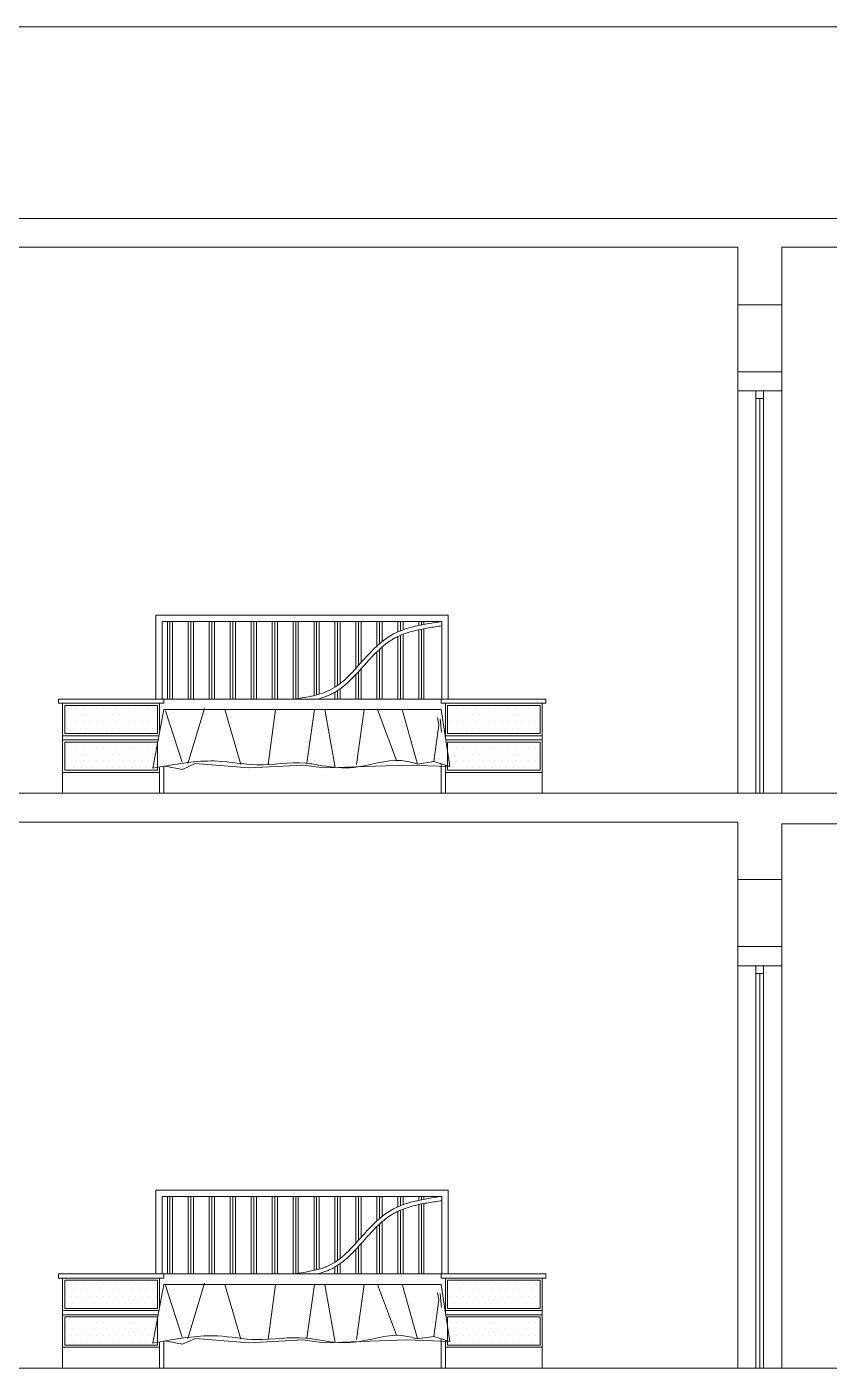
# Model space of a CAD drawing. Header units: inches. Extents: x 1090 to 1325, y 2 to 154.
# Drawn here: x 1121.83 to 1126.01, y 140.43 to 147.43 of the extents above; entities that cross this region are included whole.
import ezdxf

# ---------------------------------------------------------------- set-up
doc = ezdxf.new("R2010")
doc.units = ezdxf.units.IN
doc.header["$MEASUREMENT"] = 0
for name, color, linetype, lineweight in [('elev 1', 252, 'Continuous', 9), ('FUR', 250, 'Continuous', 9), ('walls', 250, 'Continuous', 18)]:
    doc.layers.add(name, color=color, linetype=linetype, lineweight=lineweight)

msp = doc.modelspace()

# ---------------------------------------------------------------- linework, layer by layer
at = {"layer": 'elev 1'}
msp.add_line((1115.0282, 147.4262), (1126.9672, 147.4262), dxfattribs=at)
at = {"layer": 'FUR'}
for p, q in [((1125.6304, 145.5262), (1125.6304, 143.4262)), ((1125.6704, 145.5262), (1125.6304, 145.5262)), ((1125.6304, 145.5262), (1125.6304, 145.4862)), ((1125.6304, 145.4862), (1125.6704, 145.4862)), ((1125.6504, 145.4862), (1125.6504, 143.4262)), ((1125.6704, 145.5262), (1125.6704, 143.4262)), ((1125.6704, 145.4862), (1125.6704, 145.5262)), ((1124.0252, 144.3551), (1122.4997, 144.3551)), ((1122.4997, 143.918), (1122.4997, 144.3551)), ((1124.0252, 143.918), (1124.0252, 144.3551)), ((1123.9924, 144.3223), (1122.5325, 144.3223)), ((1122.5325, 143.918), (1122.5325, 144.3223)), ((1122.5601, 143.918), (1122.5601, 144.3223)), ((1122.5737, 143.918), (1122.5737, 144.3223)), ((1122.5874, 143.918), (1122.5874, 144.3223)), ((1122.6693, 143.918), (1122.6693, 144.3223)), ((1122.683, 143.918), (1122.683, 144.3223)), ((1122.6967, 143.918), (1122.6967, 144.3223)), ((1122.7786, 143.918), (1122.7786, 144.3223)), ((1122.7923, 143.918), (1122.7923, 144.3223)), ((1122.8059, 143.918), (1122.8059, 144.3223)), ((1122.8879, 143.918), (1122.8879, 144.3223)), ((1122.9015, 143.918), (1122.9015, 144.3223)), ((1122.9152, 143.918), (1122.9152, 144.3223)), ((1122.9972, 143.918), (1122.9972, 144.3223)), ((1123.0108, 143.918), (1123.0108, 144.3223)), ((1123.0245, 143.918), (1123.0245, 144.3223)), ((1123.1064, 143.918), (1123.1064, 144.3223)), ((1123.1201, 143.918), (1123.1201, 144.3223)), ((1123.1338, 143.918), (1123.1338, 144.3223)), ((1123.2157, 143.918), (1123.2157, 144.3223)), ((1123.2294, 143.918), (1123.2294, 144.3223)), ((1123.243, 143.918), (1123.243, 144.3223)), ((1123.325, 143.936), (1123.325, 144.3223)), ((1123.3387, 143.9394), (1123.3387, 144.3223)), ((1123.3523, 143.9432), (1123.3523, 144.3223)), ((1123.4343, 143.9796), (1123.4343, 144.3223)), ((1123.4479, 143.9889), (1123.4479, 144.3223)), ((1123.4616, 143.9991), (1123.4616, 144.3223)), ((1123.5435, 144.0785), (1123.5435, 144.3223)), ((1123.5572, 144.0937), (1123.5572, 144.3223)), ((1123.5709, 144.109), (1123.5709, 144.3223)), ((1123.6528, 144.1946), (1123.6528, 144.3223)), ((1123.6665, 144.2068), (1123.6665, 144.3223)), ((1123.6801, 144.2181), (1123.6801, 144.3223)), ((1123.7621, 144.2684), (1123.7621, 144.3223)), ((1123.7758, 144.2742), (1123.7758, 144.3223)), ((1123.7894, 144.2794), (1123.7894, 144.3223)), ((1123.8714, 144.3023), (1123.8714, 144.3223)), ((1123.8714, 143.918), (1123.8714, 144.2799)), ((1123.885, 144.3051), (1123.885, 144.3223)), ((1123.885, 143.918), (1123.885, 144.2828)), ((1123.8987, 144.3077), (1123.8987, 144.3223)), ((1123.8987, 143.918), (1123.8987, 144.2854)), ((1123.9924, 143.918), (1123.9924, 144.3223)), ((1123.7621, 143.918), (1123.7621, 144.2444)), ((1123.7758, 143.918), (1123.7758, 144.2506)), ((1123.7894, 143.918), (1123.7894, 144.2561)), ((1123.6528, 143.918), (1123.6528, 144.1645)), ((1123.6665, 143.918), (1123.6665, 144.1775)), ((1123.6801, 143.918), (1123.6801, 144.1897)), ((1123.5572, 143.918), (1123.5572, 144.061)), ((1123.5709, 143.918), (1123.5709, 144.0762)), ((1123.5435, 143.918), (1123.5435, 144.0462)), ((1123.3523, 143.918), (1123.3523, 143.9204)), ((1123.4343, 143.918), (1123.4343, 143.954)), ((1123.4479, 143.918), (1123.4479, 143.9624)), ((1123.4616, 143.918), (1123.4616, 143.9718)), ((1122.5408, 143.918), (1121.9917, 143.918)), ((1121.9917, 143.918), (1122.5408, 143.918)), ((1121.9917, 143.918), (1121.9917, 143.8961)), ((1122.5408, 143.8961), (1121.9917, 143.8961)), ((1122.0135, 143.8961), (1122.0135, 143.4262)), ((1122.0244, 143.7376), (1122.0244, 143.8852)), ((1122.0244, 143.8852), (1122.508, 143.8852)), ((1122.1982, 143.918), (1122.4023, 143.918)), ((1122.5408, 143.8633), (1122.4846, 143.5567)), ((1122.508, 143.8852), (1122.508, 143.7376)), ((1122.5189, 143.8961), (1122.5189, 143.7437)), ((1123.9888, 143.918), (1122.5325, 143.918)), ((1122.5408, 143.918), (1122.5408, 143.8961)), ((1123.9888, 143.8633), (1122.5408, 143.8633)), ((1122.6376, 143.5883), (1122.551, 143.8574)), ((1122.7535, 143.8693), (1122.6669, 143.5813)), ((1122.9437, 143.5771), (1122.8591, 143.8633)), ((1123.124, 143.8633), (1123.0853, 143.5766)), ((1123.3279, 143.8633), (1123.287, 143.5829)), ((1123.436, 143.5606), (1123.381, 143.8633)), ((1123.5468, 143.5763), (1123.5875, 143.8633)), ((1123.6571, 143.8633), (1123.7554, 143.5977)), ((1123.8654, 143.579), (1123.7846, 143.8638)), ((1123.9888, 143.918), (1124.5351, 143.918)), ((1124.5351, 143.918), (1123.9888, 143.918)), ((1123.9888, 143.918), (1123.9888, 143.8961)), ((1124.5351, 143.8961), (1123.9888, 143.8961)), ((1123.9888, 143.8633), (1124.0334, 143.5657)), ((1124.0106, 143.8961), (1124.0106, 143.7176)), ((1124.0215, 143.7376), (1124.0215, 143.8852)), ((1124.0215, 143.8852), (1124.5051, 143.8852)), ((1124.1599, 143.918), (1124.364, 143.918)), ((1124.5051, 143.8852), (1124.5051, 143.7376)), ((1124.516, 143.8961), (1124.516, 143.4262)), ((1124.5351, 143.918), (1124.5351, 143.8961)), ((1123.9763, 143.783), (1123.9494, 143.5922)), ((1123.9694, 143.8199), (1123.9763, 143.783)), ((1123.9902, 143.7437), (1123.9833, 143.8153)), ((1122.5158, 143.7267), (1122.0135, 143.7267)), ((1122.508, 143.7376), (1122.0244, 143.7376)), ((1124.516, 143.7267), (1124.0106, 143.7267)), ((1124.5051, 143.7376), (1124.0215, 143.7376)), ((1122.5118, 143.7049), (1122.0135, 143.7049)), ((1122.0244, 143.5464), (1122.0244, 143.6939)), ((1122.0244, 143.6939), (1122.508, 143.6939)), ((1122.508, 143.6939), (1122.508, 143.5464)), ((1124.516, 143.7049), (1124.0106, 143.7049)), ((1124.0215, 143.5464), (1124.0215, 143.6939)), ((1124.0215, 143.6939), (1124.5051, 143.6939)), ((1124.5051, 143.6939), (1124.5051, 143.5464)), ((1122.7042, 143.581), (1122.6396, 143.5512)), ((1122.9848, 143.5586), (1122.7042, 143.581)), ((1123.2679, 143.5735), (1122.9848, 143.5586)), ((1123.3772, 143.5586), (1123.2679, 143.5735)), ((1123.8068, 143.5735), (1123.3772, 143.5586)), ((1124.0334, 143.5657), (1123.8068, 143.5735)), ((1123.9494, 143.5922), (1123.8654, 143.579)), ((1124.0334, 143.5657), (1123.9494, 143.5922)), ((1123.9888, 143.5798), (1123.9888, 143.4262)), ((1123.9888, 143.5798), (1123.9888, 143.4262)), ((1123.9888, 143.5798), (1123.9888, 143.4262)), ((1124.0106, 143.5729), (1124.0106, 143.4262)), ((1122.5189, 143.5355), (1122.0135, 143.5355)), ((1122.508, 143.5464), (1122.0244, 143.5464)), ((1122.4846, 143.5567), (1122.5408, 143.5674)), ((1122.5189, 143.5632), (1122.5189, 143.4262)), ((1122.5408, 143.5674), (1122.5408, 143.4262)), ((1122.5408, 143.5674), (1122.5408, 143.4262)), ((1122.5408, 143.5674), (1122.5408, 143.4262)), ((1122.6396, 143.5512), (1122.5462, 143.5683)), ((1124.516, 143.5355), (1124.0106, 143.5355)), ((1124.5051, 143.5464), (1124.0215, 143.5464)), ((1125.6304, 142.5262), (1125.6304, 140.4262)), ((1125.6704, 142.5262), (1125.6304, 142.5262)), ((1125.6304, 142.5262), (1125.6304, 142.4862)), ((1125.6704, 142.5262), (1125.6704, 140.4262)), ((1125.6704, 142.4862), (1125.6704, 142.5262)), ((1125.6304, 142.4862), (1125.6704, 142.4862)), ((1125.6504, 142.4862), (1125.6504, 140.4262)), ((1124.0252, 141.3551), (1122.4997, 141.3551)), ((1122.4997, 140.918), (1122.4997, 141.3551)), ((1124.0252, 140.918), (1124.0252, 141.3551)), ((1123.9924, 141.3223), (1122.5325, 141.3223)), ((1122.5325, 140.918), (1122.5325, 141.3223)), ((1122.5601, 140.918), (1122.5601, 141.3223)), ((1122.5737, 140.918), (1122.5737, 141.3223)), ((1122.5874, 140.918), (1122.5874, 141.3223)), ((1122.6693, 140.918), (1122.6693, 141.3223)), ((1122.683, 140.918), (1122.683, 141.3223)), ((1122.6967, 140.918), (1122.6967, 141.3223)), ((1122.7786, 140.918), (1122.7786, 141.3223)), ((1122.7923, 140.918), (1122.7923, 141.3223)), ((1122.8059, 140.918), (1122.8059, 141.3223)), ((1122.8879, 140.918), (1122.8879, 141.3223)), ((1122.9015, 140.918), (1122.9015, 141.3223)), ((1122.9152, 140.918), (1122.9152, 141.3223)), ((1122.9972, 140.918), (1122.9972, 141.3223)), ((1123.0108, 140.918), (1123.0108, 141.3223)), ((1123.0245, 140.918), (1123.0245, 141.3223)), ((1123.1064, 140.918), (1123.1064, 141.3223)), ((1123.1201, 140.918), (1123.1201, 141.3223)), ((1123.1338, 140.918), (1123.1338, 141.3223)), ((1123.2157, 140.918), (1123.2157, 141.3223)), ((1123.2294, 140.918), (1123.2294, 141.3223)), ((1123.243, 140.918), (1123.243, 141.3223)), ((1123.325, 140.936), (1123.325, 141.3223)), ((1123.3387, 140.9394), (1123.3387, 141.3223)), ((1123.3523, 140.9432), (1123.3523, 141.3223)), ((1123.4343, 140.9796), (1123.4343, 141.3223)), ((1123.4479, 140.9889), (1123.4479, 141.3223)), ((1123.4616, 140.9991), (1123.4616, 141.3223)), ((1123.5435, 141.0785), (1123.5435, 141.3223)), ((1123.5572, 141.0937), (1123.5572, 141.3223)), ((1123.5709, 141.109), (1123.5709, 141.3223)), ((1123.6528, 141.1946), (1123.6528, 141.3223)), ((1123.6665, 141.2068), (1123.6665, 141.3223)), ((1123.6801, 141.2181), (1123.6801, 141.3223)), ((1123.7621, 141.2684), (1123.7621, 141.3223)), ((1123.7758, 141.2742), (1123.7758, 141.3223)), ((1123.7894, 141.2794), (1123.7894, 141.3223)), ((1123.8714, 141.3023), (1123.8714, 141.3223)), ((1123.8714, 140.918), (1123.8714, 141.2799)), ((1123.885, 141.3051), (1123.885, 141.3223)), ((1123.885, 140.918), (1123.885, 141.2828)), ((1123.8987, 141.3077), (1123.8987, 141.3223)), ((1123.8987, 140.918), (1123.8987, 141.2854)), ((1123.9924, 140.918), (1123.9924, 141.3223)), ((1123.7621, 140.918), (1123.7621, 141.2444)), ((1123.7758, 140.918), (1123.7758, 141.2506)), ((1123.7894, 140.918), (1123.7894, 141.2561)), ((1123.6528, 140.918), (1123.6528, 141.1645)), ((1123.6665, 140.918), (1123.6665, 141.1775)), ((1123.6801, 140.918), (1123.6801, 141.1897)), ((1123.5572, 140.918), (1123.5572, 141.061)), ((1123.5709, 140.918), (1123.5709, 141.0762)), ((1123.5435, 140.918), (1123.5435, 141.0462)), ((1122.5408, 140.918), (1121.9917, 140.918)), ((1121.9917, 140.918), (1122.5408, 140.918)), ((1121.9917, 140.918), (1121.9917, 140.8961)), ((1122.1982, 140.918), (1122.4023, 140.918)), ((1123.9888, 140.918), (1122.5325, 140.918)), ((1122.5408, 140.918), (1122.5408, 140.8961)), ((1123.3523, 140.918), (1123.3523, 140.9204)), ((1123.4343, 140.918), (1123.4343, 140.954)), ((1123.4479, 140.918), (1123.4479, 140.9624)), ((1123.4616, 140.918), (1123.4616, 140.9718)), ((1123.9888, 140.918), (1124.5351, 140.918)), ((1124.5351, 140.918), (1123.9888, 140.918)), ((1123.9888, 140.918), (1123.9888, 140.8961)), ((1124.1599, 140.918), (1124.364, 140.918)), ((1124.5351, 140.918), (1124.5351, 140.8961)), ((1122.5408, 140.8961), (1121.9917, 140.8961)), ((1122.0135, 140.8961), (1122.0135, 140.4262)), ((1122.0244, 140.7376), (1122.0244, 140.8852)), ((1122.0244, 140.8852), (1122.508, 140.8852)), ((1122.5408, 140.8633), (1122.4846, 140.5567)), ((1122.508, 140.8852), (1122.508, 140.7376)), ((1122.5189, 140.8961), (1122.5189, 140.7437)), ((1123.9888, 140.8633), (1122.5408, 140.8633)), ((1122.6376, 140.5883), (1122.551, 140.8574)), ((1122.7535, 140.8693), (1122.6669, 140.5813)), ((1122.9437, 140.5771), (1122.8591, 140.8633)), ((1123.124, 140.8633), (1123.0853, 140.5766)), ((1123.3279, 140.8633), (1123.287, 140.5829)), ((1123.436, 140.5606), (1123.381, 140.8633)), ((1123.5468, 140.5763), (1123.5875, 140.8633)), ((1123.6571, 140.8633), (1123.7554, 140.5977)), ((1123.8654, 140.579), (1123.7846, 140.8638)), ((1124.5351, 140.8961), (1123.9888, 140.8961)), ((1123.9888, 140.8633), (1124.0334, 140.5657)), ((1124.0106, 140.8961), (1124.0106, 140.7176)), ((1124.0215, 140.7376), (1124.0215, 140.8852)), ((1124.0215, 140.8852), (1124.5051, 140.8852)), ((1124.5051, 140.8852), (1124.5051, 140.7376)), ((1124.516, 140.8961), (1124.516, 140.4262)), ((1123.9763, 140.783), (1123.9494, 140.5922)), ((1123.9694, 140.8199), (1123.9763, 140.783)), ((1123.9902, 140.7437), (1123.9833, 140.8153)), ((1122.5158, 140.7267), (1122.0135, 140.7267)), ((1122.5118, 140.7049), (1122.0135, 140.7049)), ((1122.508, 140.7376), (1122.0244, 140.7376)), ((1124.516, 140.7267), (1124.0106, 140.7267)), ((1124.516, 140.7049), (1124.0106, 140.7049)), ((1124.5051, 140.7376), (1124.0215, 140.7376)), ((1122.0244, 140.5464), (1122.0244, 140.6939)), ((1122.0244, 140.6939), (1122.508, 140.6939)), ((1122.508, 140.6939), (1122.508, 140.5464)), ((1124.0215, 140.5464), (1124.0215, 140.6939)), ((1124.0215, 140.6939), (1124.5051, 140.6939)), ((1124.5051, 140.6939), (1124.5051, 140.5464)), ((1122.4846, 140.5567), (1122.5408, 140.5674)), ((1122.5189, 140.5632), (1122.5189, 140.4262)), ((1122.5408, 140.5674), (1122.5408, 140.4262)), ((1122.5408, 140.5674), (1122.5408, 140.4262)), ((1122.5408, 140.5674), (1122.5408, 140.4262)), ((1122.6396, 140.5512), (1122.5462, 140.5683)), ((1122.7042, 140.581), (1122.6396, 140.5512)), ((1122.9848, 140.5586), (1122.7042, 140.581)), ((1123.2679, 140.5735), (1122.9848, 140.5586)), ((1123.3772, 140.5586), (1123.2679, 140.5735)), ((1123.8068, 140.5735), (1123.3772, 140.5586)), ((1124.0334, 140.5657), (1123.8068, 140.5735)), ((1123.9494, 140.5922), (1123.8654, 140.579)), ((1124.0334, 140.5657), (1123.9494, 140.5922)), ((1123.9888, 140.5798), (1123.9888, 140.4262)), ((1123.9888, 140.5798), (1123.9888, 140.4262)), ((1123.9888, 140.5798), (1123.9888, 140.4262)), ((1124.0106, 140.5729), (1124.0106, 140.4262)), ((1122.5189, 140.5355), (1122.0135, 140.5355)), ((1122.508, 140.5464), (1122.0244, 140.5464)), ((1124.516, 140.5355), (1124.0106, 140.5355)), ((1124.5051, 140.5464), (1124.0215, 140.5464))]:
    msp.add_line(p, q, dxfattribs=at)
at = {"layer": 'FUR', "linetype": 'Continuous'}
for p, q in [((1122.0538, 143.8694), (1122.0538, 143.8694)), ((1122.0879, 143.8694), (1122.0879, 143.8694)), ((1122.1221, 143.8694), (1122.1221, 143.8694)), ((1122.1562, 143.8694), (1122.1562, 143.8694)), ((1122.1904, 143.8694), (1122.1904, 143.8694)), ((1122.2245, 143.8694), (1122.2245, 143.8694)), ((1122.2587, 143.8694), (1122.2587, 143.8694)), ((1122.2928, 143.8694), (1122.2928, 143.8694)), ((1122.327, 143.8694), (1122.327, 143.8694)), ((1122.3611, 143.8694), (1122.3611, 143.8694)), ((1122.3953, 143.8694), (1122.3953, 143.8694)), ((1122.4294, 143.8694), (1122.4294, 143.8694)), ((1122.4636, 143.8694), (1122.4636, 143.8694)), ((1122.4977, 143.8694), (1122.4977, 143.8694)), ((1124.0344, 143.8694), (1124.0344, 143.8694)), ((1124.0686, 143.8694), (1124.0686, 143.8694)), ((1124.1027, 143.8694), (1124.1027, 143.8694)), ((1124.1369, 143.8694), (1124.1369, 143.8694)), ((1124.171, 143.8694), (1124.171, 143.8694)), ((1124.2052, 143.8694), (1124.2052, 143.8694)), ((1124.2393, 143.8694), (1124.2393, 143.8694)), ((1124.2735, 143.8694), (1124.2735, 143.8694)), ((1124.3076, 143.8694), (1124.3076, 143.8694)), ((1124.3418, 143.8694), (1124.3418, 143.8694)), ((1124.3759, 143.8694), (1124.3759, 143.8694)), ((1124.41, 143.8694), (1124.41, 143.8694)), ((1124.4442, 143.8694), (1124.4442, 143.8694)), ((1124.4783, 143.8694), (1124.4783, 143.8694)), ((1122.0367, 143.8352), (1122.0367, 143.8352)), ((1122.0538, 143.8011), (1122.0538, 143.8011)), ((1122.0708, 143.8352), (1122.0708, 143.8352)), ((1122.0879, 143.8011), (1122.0879, 143.8011)), ((1122.105, 143.8352), (1122.105, 143.8352)), ((1122.1221, 143.8011), (1122.1221, 143.8011)), ((1122.1391, 143.8352), (1122.1391, 143.8352)), ((1122.1562, 143.8011), (1122.1562, 143.8011)), ((1122.1733, 143.8352), (1122.1733, 143.8352)), ((1122.1904, 143.8011), (1122.1904, 143.8011)), ((1122.2074, 143.8352), (1122.2074, 143.8352)), ((1122.2245, 143.8011), (1122.2245, 143.8011)), ((1122.2416, 143.8352), (1122.2416, 143.8352)), ((1122.2587, 143.8011), (1122.2587, 143.8011)), ((1122.2757, 143.8352), (1122.2757, 143.8352)), ((1122.2928, 143.8011), (1122.2928, 143.8011)), ((1122.3099, 143.8352), (1122.3099, 143.8352)), ((1122.327, 143.8011), (1122.327, 143.8011)), ((1122.344, 143.8352), (1122.344, 143.8352)), ((1122.3611, 143.8011), (1122.3611, 143.8011)), ((1122.3782, 143.8352), (1122.3782, 143.8352)), ((1122.3953, 143.8011), (1122.3953, 143.8011)), ((1122.4123, 143.8352), (1122.4123, 143.8352)), ((1122.4294, 143.8011), (1122.4294, 143.8011)), ((1122.4465, 143.8352), (1122.4465, 143.8352)), ((1122.4636, 143.8011), (1122.4636, 143.8011)), ((1122.4806, 143.8352), (1122.4806, 143.8352)), ((1122.4977, 143.8011), (1122.4977, 143.8011)), ((1124.0344, 143.8011), (1124.0344, 143.8011)), ((1124.0515, 143.8352), (1124.0515, 143.8352)), ((1124.0686, 143.8011), (1124.0686, 143.8011)), ((1124.0856, 143.8352), (1124.0856, 143.8352)), ((1124.1027, 143.8011), (1124.1027, 143.8011)), ((1124.1198, 143.8352), (1124.1198, 143.8352)), ((1124.1369, 143.8011), (1124.1369, 143.8011)), ((1124.1539, 143.8352), (1124.1539, 143.8352)), ((1124.171, 143.8011), (1124.171, 143.8011)), ((1124.1881, 143.8352), (1124.1881, 143.8352)), ((1124.2052, 143.8011), (1124.2052, 143.8011)), ((1124.2222, 143.8352), (1124.2222, 143.8352)), ((1124.2393, 143.8011), (1124.2393, 143.8011)), ((1124.2564, 143.8352), (1124.2564, 143.8352)), ((1124.2735, 143.8011), (1124.2735, 143.8011)), ((1124.2905, 143.8352), (1124.2905, 143.8352)), ((1124.3076, 143.8011), (1124.3076, 143.8011)), ((1124.3247, 143.8352), (1124.3247, 143.8352)), ((1124.3418, 143.8011), (1124.3418, 143.8011)), ((1124.3588, 143.8352), (1124.3588, 143.8352)), ((1124.3759, 143.8011), (1124.3759, 143.8011)), ((1124.393, 143.8352), (1124.393, 143.8352)), ((1124.41, 143.8011), (1124.41, 143.8011)), ((1124.4271, 143.8352), (1124.4271, 143.8352)), ((1124.4442, 143.8011), (1124.4442, 143.8011)), ((1124.4613, 143.8352), (1124.4613, 143.8352)), ((1124.4783, 143.8011), (1124.4783, 143.8011)), ((1124.4954, 143.8352), (1124.4954, 143.8352)), ((1122.0367, 143.7669), (1122.0367, 143.7669)), ((1122.0708, 143.7669), (1122.0708, 143.7669)), ((1122.105, 143.7669), (1122.105, 143.7669)), ((1122.1391, 143.7669), (1122.1391, 143.7669)), ((1122.1733, 143.7669), (1122.1733, 143.7669)), ((1122.2074, 143.7669), (1122.2074, 143.7669)), ((1122.2416, 143.7669), (1122.2416, 143.7669)), ((1122.2757, 143.7669), (1122.2757, 143.7669)), ((1122.3099, 143.7669), (1122.3099, 143.7669)), ((1122.344, 143.7669), (1122.344, 143.7669)), ((1122.3782, 143.7669), (1122.3782, 143.7669)), ((1122.4123, 143.7669), (1122.4123, 143.7669)), ((1122.4465, 143.7669), (1122.4465, 143.7669)), ((1122.4806, 143.7669), (1122.4806, 143.7669)), ((1124.0515, 143.7669), (1124.0515, 143.7669)), ((1124.0856, 143.7669), (1124.0856, 143.7669)), ((1124.1198, 143.7669), (1124.1198, 143.7669)), ((1124.1539, 143.7669), (1124.1539, 143.7669)), ((1124.1881, 143.7669), (1124.1881, 143.7669)), ((1124.2222, 143.7669), (1124.2222, 143.7669)), ((1124.2564, 143.7669), (1124.2564, 143.7669)), ((1124.2905, 143.7669), (1124.2905, 143.7669)), ((1124.3247, 143.7669), (1124.3247, 143.7669)), ((1124.3588, 143.7669), (1124.3588, 143.7669)), ((1124.393, 143.7669), (1124.393, 143.7669)), ((1124.4271, 143.7669), (1124.4271, 143.7669)), ((1124.4613, 143.7669), (1124.4613, 143.7669)), ((1124.4954, 143.7669), (1124.4954, 143.7669)), ((1122.0538, 143.6645), (1122.0538, 143.6645)), ((1122.0879, 143.6645), (1122.0879, 143.6645)), ((1122.1221, 143.6645), (1122.1221, 143.6645)), ((1122.1562, 143.6645), (1122.1562, 143.6645)), ((1122.1904, 143.6645), (1122.1904, 143.6645)), ((1122.2245, 143.6645), (1122.2245, 143.6645)), ((1122.2587, 143.6645), (1122.2587, 143.6645)), ((1122.2928, 143.6645), (1122.2928, 143.6645)), ((1122.327, 143.6645), (1122.327, 143.6645)), ((1122.3611, 143.6645), (1122.3611, 143.6645)), ((1122.3953, 143.6645), (1122.3953, 143.6645)), ((1122.4294, 143.6645), (1122.4294, 143.6645)), ((1122.4636, 143.6645), (1122.4636, 143.6645)), ((1122.4977, 143.6645), (1122.4977, 143.6645)), ((1124.0344, 143.6645), (1124.0344, 143.6645)), ((1124.0686, 143.6645), (1124.0686, 143.6645)), ((1124.1027, 143.6645), (1124.1027, 143.6645)), ((1124.1369, 143.6645), (1124.1369, 143.6645)), ((1124.171, 143.6645), (1124.171, 143.6645)), ((1124.2052, 143.6645), (1124.2052, 143.6645)), ((1124.2393, 143.6645), (1124.2393, 143.6645)), ((1124.2735, 143.6645), (1124.2735, 143.6645)), ((1124.3076, 143.6645), (1124.3076, 143.6645)), ((1124.3418, 143.6645), (1124.3418, 143.6645)), ((1124.3759, 143.6645), (1124.3759, 143.6645)), ((1124.41, 143.6645), (1124.41, 143.6645)), ((1124.4442, 143.6645), (1124.4442, 143.6645)), ((1124.4783, 143.6645), (1124.4783, 143.6645)), ((1122.0367, 143.6303), (1122.0367, 143.6303)), ((1122.0538, 143.5962), (1122.0538, 143.5962)), ((1122.0708, 143.6303), (1122.0708, 143.6303)), ((1122.0879, 143.5962), (1122.0879, 143.5962)), ((1122.105, 143.6303), (1122.105, 143.6303)), ((1122.1221, 143.5962), (1122.1221, 143.5962)), ((1122.1391, 143.6303), (1122.1391, 143.6303)), ((1122.1562, 143.5962), (1122.1562, 143.5962)), ((1122.1733, 143.6303), (1122.1733, 143.6303)), ((1122.1904, 143.5962), (1122.1904, 143.5962)), ((1122.2074, 143.6303), (1122.2074, 143.6303)), ((1122.2245, 143.5962), (1122.2245, 143.5962)), ((1122.2416, 143.6303), (1122.2416, 143.6303)), ((1122.2587, 143.5962), (1122.2587, 143.5962)), ((1122.2757, 143.6303), (1122.2757, 143.6303)), ((1122.2928, 143.5962), (1122.2928, 143.5962)), ((1122.3099, 143.6303), (1122.3099, 143.6303)), ((1122.327, 143.5962), (1122.327, 143.5962)), ((1122.344, 143.6303), (1122.344, 143.6303)), ((1122.3611, 143.5962), (1122.3611, 143.5962)), ((1122.3782, 143.6303), (1122.3782, 143.6303)), ((1122.3953, 143.5962), (1122.3953, 143.5962)), ((1122.4123, 143.6303), (1122.4123, 143.6303)), ((1122.4294, 143.5962), (1122.4294, 143.5962)), ((1122.4465, 143.6303), (1122.4465, 143.6303)), ((1122.4636, 143.5962), (1122.4636, 143.5962)), ((1122.4806, 143.6303), (1122.4806, 143.6303)), ((1124.0344, 143.5962), (1124.0344, 143.5962)), ((1124.0515, 143.6303), (1124.0515, 143.6303)), ((1124.0686, 143.5962), (1124.0686, 143.5962)), ((1124.0856, 143.6303), (1124.0856, 143.6303)), ((1124.1027, 143.5962), (1124.1027, 143.5962)), ((1124.1198, 143.6303), (1124.1198, 143.6303)), ((1124.1369, 143.5962), (1124.1369, 143.5962)), ((1124.1539, 143.6303), (1124.1539, 143.6303)), ((1124.171, 143.5962), (1124.171, 143.5962)), ((1124.1881, 143.6303), (1124.1881, 143.6303)), ((1124.2052, 143.5962), (1124.2052, 143.5962)), ((1124.2222, 143.6303), (1124.2222, 143.6303)), ((1124.2393, 143.5962), (1124.2393, 143.5962)), ((1124.2564, 143.6303), (1124.2564, 143.6303)), ((1124.2735, 143.5962), (1124.2735, 143.5962)), ((1124.2905, 143.6303), (1124.2905, 143.6303)), ((1124.3076, 143.5962), (1124.3076, 143.5962)), ((1124.3247, 143.6303), (1124.3247, 143.6303)), ((1124.3418, 143.5962), (1124.3418, 143.5962)), ((1124.3588, 143.6303), (1124.3588, 143.6303)), ((1124.3759, 143.5962), (1124.3759, 143.5962)), ((1124.393, 143.6303), (1124.393, 143.6303)), ((1124.41, 143.5962), (1124.41, 143.5962)), ((1124.4271, 143.6303), (1124.4271, 143.6303)), ((1124.4442, 143.5962), (1124.4442, 143.5962)), ((1124.4613, 143.6303), (1124.4613, 143.6303)), ((1124.4783, 143.5962), (1124.4783, 143.5962)), ((1124.4954, 143.6303), (1124.4954, 143.6303)), ((1122.0367, 143.562), (1122.0367, 143.562)), ((1122.0708, 143.562), (1122.0708, 143.562)), ((1122.105, 143.562), (1122.105, 143.562)), ((1122.1391, 143.562), (1122.1391, 143.562)), ((1122.1733, 143.562), (1122.1733, 143.562)), ((1122.2074, 143.562), (1122.2074, 143.562)), ((1122.2416, 143.562), (1122.2416, 143.562)), ((1122.2757, 143.562), (1122.2757, 143.562)), ((1122.3099, 143.562), (1122.3099, 143.562)), ((1122.344, 143.562), (1122.344, 143.562)), ((1122.3782, 143.562), (1122.3782, 143.562)), ((1122.4123, 143.562), (1122.4123, 143.562)), ((1122.4465, 143.562), (1122.4465, 143.562)), ((1122.4806, 143.562), (1122.4806, 143.562)), ((1124.0515, 143.562), (1124.0515, 143.562)), ((1124.0856, 143.562), (1124.0856, 143.562)), ((1124.1198, 143.562), (1124.1198, 143.562)), ((1124.1539, 143.562), (1124.1539, 143.562)), ((1124.1881, 143.562), (1124.1881, 143.562)), ((1124.2222, 143.562), (1124.2222, 143.562)), ((1124.2564, 143.562), (1124.2564, 143.562)), ((1124.2905, 143.562), (1124.2905, 143.562)), ((1124.3247, 143.562), (1124.3247, 143.562)), ((1124.3588, 143.562), (1124.3588, 143.562)), ((1124.393, 143.562), (1124.393, 143.562)), ((1124.4271, 143.562), (1124.4271, 143.562)), ((1124.4613, 143.562), (1124.4613, 143.562)), ((1124.4954, 143.562), (1124.4954, 143.562)), ((1122.0538, 140.8694), (1122.0538, 140.8694)), ((1122.0879, 140.8694), (1122.0879, 140.8694)), ((1122.1221, 140.8694), (1122.1221, 140.8694)), ((1122.1562, 140.8694), (1122.1562, 140.8694)), ((1122.1904, 140.8694), (1122.1904, 140.8694)), ((1122.2245, 140.8694), (1122.2245, 140.8694)), ((1122.2587, 140.8694), (1122.2587, 140.8694)), ((1122.2928, 140.8694), (1122.2928, 140.8694)), ((1122.327, 140.8694), (1122.327, 140.8694)), ((1122.3611, 140.8694), (1122.3611, 140.8694)), ((1122.3953, 140.8694), (1122.3953, 140.8694)), ((1122.4294, 140.8694), (1122.4294, 140.8694)), ((1122.4636, 140.8694), (1122.4636, 140.8694)), ((1122.4977, 140.8694), (1122.4977, 140.8694)), ((1124.0344, 140.8694), (1124.0344, 140.8694)), ((1124.0686, 140.8694), (1124.0686, 140.8694)), ((1124.1027, 140.8694), (1124.1027, 140.8694)), ((1124.1369, 140.8694), (1124.1369, 140.8694)), ((1124.171, 140.8694), (1124.171, 140.8694)), ((1124.2052, 140.8694), (1124.2052, 140.8694)), ((1124.2393, 140.8694), (1124.2393, 140.8694)), ((1124.2735, 140.8694), (1124.2735, 140.8694)), ((1124.3076, 140.8694), (1124.3076, 140.8694)), ((1124.3418, 140.8694), (1124.3418, 140.8694)), ((1124.3759, 140.8694), (1124.3759, 140.8694)), ((1124.41, 140.8694), (1124.41, 140.8694)), ((1124.4442, 140.8694), (1124.4442, 140.8694)), ((1124.4783, 140.8694), (1124.4783, 140.8694)), ((1122.0367, 140.8352), (1122.0367, 140.8352)), ((1122.0538, 140.8011), (1122.0538, 140.8011)), ((1122.0708, 140.8352), (1122.0708, 140.8352)), ((1122.0879, 140.8011), (1122.0879, 140.8011)), ((1122.105, 140.8352), (1122.105, 140.8352)), ((1122.1221, 140.8011), (1122.1221, 140.8011)), ((1122.1391, 140.8352), (1122.1391, 140.8352)), ((1122.1562, 140.8011), (1122.1562, 140.8011)), ((1122.1733, 140.8352), (1122.1733, 140.8352)), ((1122.1904, 140.8011), (1122.1904, 140.8011)), ((1122.2074, 140.8352), (1122.2074, 140.8352)), ((1122.2245, 140.8011), (1122.2245, 140.8011)), ((1122.2416, 140.8352), (1122.2416, 140.8352)), ((1122.2587, 140.8011), (1122.2587, 140.8011)), ((1122.2757, 140.8352), (1122.2757, 140.8352)), ((1122.2928, 140.8011), (1122.2928, 140.8011)), ((1122.3099, 140.8352), (1122.3099, 140.8352)), ((1122.327, 140.8011), (1122.327, 140.8011)), ((1122.344, 140.8352), (1122.344, 140.8352)), ((1122.3611, 140.8011), (1122.3611, 140.8011)), ((1122.3782, 140.8352), (1122.3782, 140.8352)), ((1122.3953, 140.8011), (1122.3953, 140.8011)), ((1122.4123, 140.8352), (1122.4123, 140.8352)), ((1122.4294, 140.8011), (1122.4294, 140.8011)), ((1122.4465, 140.8352), (1122.4465, 140.8352)), ((1122.4636, 140.8011), (1122.4636, 140.8011)), ((1122.4806, 140.8352), (1122.4806, 140.8352)), ((1122.4977, 140.8011), (1122.4977, 140.8011)), ((1124.0344, 140.8011), (1124.0344, 140.8011)), ((1124.0515, 140.8352), (1124.0515, 140.8352)), ((1124.0686, 140.8011), (1124.0686, 140.8011)), ((1124.0856, 140.8352), (1124.0856, 140.8352)), ((1124.1027, 140.8011), (1124.1027, 140.8011)), ((1124.1198, 140.8352), (1124.1198, 140.8352)), ((1124.1369, 140.8011), (1124.1369, 140.8011)), ((1124.1539, 140.8352), (1124.1539, 140.8352)), ((1124.171, 140.8011), (1124.171, 140.8011)), ((1124.1881, 140.8352), (1124.1881, 140.8352)), ((1124.2052, 140.8011), (1124.2052, 140.8011)), ((1124.2222, 140.8352), (1124.2222, 140.8352)), ((1124.2393, 140.8011), (1124.2393, 140.8011)), ((1124.2564, 140.8352), (1124.2564, 140.8352)), ((1124.2735, 140.8011), (1124.2735, 140.8011)), ((1124.2905, 140.8352), (1124.2905, 140.8352)), ((1124.3076, 140.8011), (1124.3076, 140.8011)), ((1124.3247, 140.8352), (1124.3247, 140.8352)), ((1124.3418, 140.8011), (1124.3418, 140.8011)), ((1124.3588, 140.8352), (1124.3588, 140.8352)), ((1124.3759, 140.8011), (1124.3759, 140.8011)), ((1124.393, 140.8352), (1124.393, 140.8352)), ((1124.41, 140.8011), (1124.41, 140.8011)), ((1124.4271, 140.8352), (1124.4271, 140.8352)), ((1124.4442, 140.8011), (1124.4442, 140.8011)), ((1124.4613, 140.8352), (1124.4613, 140.8352)), ((1124.4783, 140.8011), (1124.4783, 140.8011)), ((1124.4954, 140.8352), (1124.4954, 140.8352)), ((1122.0367, 140.7669), (1122.0367, 140.7669)), ((1122.0708, 140.7669), (1122.0708, 140.7669)), ((1122.105, 140.7669), (1122.105, 140.7669)), ((1122.1391, 140.7669), (1122.1391, 140.7669)), ((1122.1733, 140.7669), (1122.1733, 140.7669)), ((1122.2074, 140.7669), (1122.2074, 140.7669)), ((1122.2416, 140.7669), (1122.2416, 140.7669)), ((1122.2757, 140.7669), (1122.2757, 140.7669)), ((1122.3099, 140.7669), (1122.3099, 140.7669)), ((1122.344, 140.7669), (1122.344, 140.7669)), ((1122.3782, 140.7669), (1122.3782, 140.7669)), ((1122.4123, 140.7669), (1122.4123, 140.7669)), ((1122.4465, 140.7669), (1122.4465, 140.7669)), ((1122.4806, 140.7669), (1122.4806, 140.7669)), ((1124.0515, 140.7669), (1124.0515, 140.7669)), ((1124.0856, 140.7669), (1124.0856, 140.7669)), ((1124.1198, 140.7669), (1124.1198, 140.7669)), ((1124.1539, 140.7669), (1124.1539, 140.7669)), ((1124.1881, 140.7669), (1124.1881, 140.7669)), ((1124.2222, 140.7669), (1124.2222, 140.7669)), ((1124.2564, 140.7669), (1124.2564, 140.7669)), ((1124.2905, 140.7669), (1124.2905, 140.7669)), ((1124.3247, 140.7669), (1124.3247, 140.7669)), ((1124.3588, 140.7669), (1124.3588, 140.7669)), ((1124.393, 140.7669), (1124.393, 140.7669)), ((1124.4271, 140.7669), (1124.4271, 140.7669)), ((1124.4613, 140.7669), (1124.4613, 140.7669)), ((1124.4954, 140.7669), (1124.4954, 140.7669)), ((1122.0367, 140.6303), (1122.0367, 140.6303)), ((1122.0538, 140.6645), (1122.0538, 140.6645)), ((1122.0708, 140.6303), (1122.0708, 140.6303)), ((1122.0879, 140.6645), (1122.0879, 140.6645)), ((1122.105, 140.6303), (1122.105, 140.6303)), ((1122.1221, 140.6645), (1122.1221, 140.6645)), ((1122.1391, 140.6303), (1122.1391, 140.6303)), ((1122.1562, 140.6645), (1122.1562, 140.6645)), ((1122.1733, 140.6303), (1122.1733, 140.6303)), ((1122.1904, 140.6645), (1122.1904, 140.6645)), ((1122.2074, 140.6303), (1122.2074, 140.6303)), ((1122.2245, 140.6645), (1122.2245, 140.6645)), ((1122.2416, 140.6303), (1122.2416, 140.6303)), ((1122.2587, 140.6645), (1122.2587, 140.6645)), ((1122.2757, 140.6303), (1122.2757, 140.6303)), ((1122.2928, 140.6645), (1122.2928, 140.6645)), ((1122.3099, 140.6303), (1122.3099, 140.6303)), ((1122.327, 140.6645), (1122.327, 140.6645)), ((1122.344, 140.6303), (1122.344, 140.6303)), ((1122.3611, 140.6645), (1122.3611, 140.6645)), ((1122.3782, 140.6303), (1122.3782, 140.6303)), ((1122.3953, 140.6645), (1122.3953, 140.6645)), ((1122.4123, 140.6303), (1122.4123, 140.6303)), ((1122.4294, 140.6645), (1122.4294, 140.6645)), ((1122.4465, 140.6303), (1122.4465, 140.6303)), ((1122.4636, 140.6645), (1122.4636, 140.6645)), ((1122.4806, 140.6303), (1122.4806, 140.6303)), ((1122.4977, 140.6645), (1122.4977, 140.6645)), ((1124.0344, 140.6645), (1124.0344, 140.6645)), ((1124.0515, 140.6303), (1124.0515, 140.6303)), ((1124.0686, 140.6645), (1124.0686, 140.6645)), ((1124.0856, 140.6303), (1124.0856, 140.6303)), ((1124.1027, 140.6645), (1124.1027, 140.6645)), ((1124.1198, 140.6303), (1124.1198, 140.6303)), ((1124.1369, 140.6645), (1124.1369, 140.6645)), ((1124.1539, 140.6303), (1124.1539, 140.6303)), ((1124.171, 140.6645), (1124.171, 140.6645)), ((1124.1881, 140.6303), (1124.1881, 140.6303)), ((1124.2052, 140.6645), (1124.2052, 140.6645)), ((1124.2222, 140.6303), (1124.2222, 140.6303)), ((1124.2393, 140.6645), (1124.2393, 140.6645)), ((1124.2564, 140.6303), (1124.2564, 140.6303)), ((1124.2735, 140.6645), (1124.2735, 140.6645)), ((1124.2905, 140.6303), (1124.2905, 140.6303)), ((1124.3076, 140.6645), (1124.3076, 140.6645)), ((1124.3247, 140.6303), (1124.3247, 140.6303)), ((1124.3418, 140.6645), (1124.3418, 140.6645)), ((1124.3588, 140.6303), (1124.3588, 140.6303)), ((1124.3759, 140.6645), (1124.3759, 140.6645)), ((1124.393, 140.6303), (1124.393, 140.6303)), ((1124.41, 140.6645), (1124.41, 140.6645)), ((1124.4271, 140.6303), (1124.4271, 140.6303)), ((1124.4442, 140.6645), (1124.4442, 140.6645)), ((1124.4613, 140.6303), (1124.4613, 140.6303)), ((1124.4783, 140.6645), (1124.4783, 140.6645)), ((1124.4954, 140.6303), (1124.4954, 140.6303)), ((1122.0367, 140.562), (1122.0367, 140.562)), ((1122.0538, 140.5962), (1122.0538, 140.5962)), ((1122.0708, 140.562), (1122.0708, 140.562)), ((1122.0879, 140.5962), (1122.0879, 140.5962)), ((1122.105, 140.562), (1122.105, 140.562)), ((1122.1221, 140.5962), (1122.1221, 140.5962)), ((1122.1391, 140.562), (1122.1391, 140.562)), ((1122.1562, 140.5962), (1122.1562, 140.5962)), ((1122.1733, 140.562), (1122.1733, 140.562)), ((1122.1904, 140.5962), (1122.1904, 140.5962)), ((1122.2074, 140.562), (1122.2074, 140.562)), ((1122.2245, 140.5962), (1122.2245, 140.5962)), ((1122.2416, 140.562), (1122.2416, 140.562)), ((1122.2587, 140.5962), (1122.2587, 140.5962)), ((1122.2757, 140.562), (1122.2757, 140.562)), ((1122.2928, 140.5962), (1122.2928, 140.5962)), ((1122.3099, 140.562), (1122.3099, 140.562)), ((1122.327, 140.5962), (1122.327, 140.5962)), ((1122.344, 140.562), (1122.344, 140.562)), ((1122.3611, 140.5962), (1122.3611, 140.5962)), ((1122.3782, 140.562), (1122.3782, 140.562)), ((1122.3953, 140.5962), (1122.3953, 140.5962)), ((1122.4123, 140.562), (1122.4123, 140.562)), ((1122.4294, 140.5962), (1122.4294, 140.5962)), ((1122.4465, 140.562), (1122.4465, 140.562)), ((1122.4636, 140.5962), (1122.4636, 140.5962)), ((1122.4806, 140.562), (1122.4806, 140.562)), ((1124.0344, 140.5962), (1124.0344, 140.5962)), ((1124.0515, 140.562), (1124.0515, 140.562)), ((1124.0686, 140.5962), (1124.0686, 140.5962)), ((1124.0856, 140.562), (1124.0856, 140.562)), ((1124.1027, 140.5962), (1124.1027, 140.5962)), ((1124.1198, 140.562), (1124.1198, 140.562)), ((1124.1369, 140.5962), (1124.1369, 140.5962)), ((1124.1539, 140.562), (1124.1539, 140.562)), ((1124.171, 140.5962), (1124.171, 140.5962)), ((1124.1881, 140.562), (1124.1881, 140.562)), ((1124.2052, 140.5962), (1124.2052, 140.5962)), ((1124.2222, 140.562), (1124.2222, 140.562)), ((1124.2393, 140.5962), (1124.2393, 140.5962)), ((1124.2564, 140.562), (1124.2564, 140.562)), ((1124.2735, 140.5962), (1124.2735, 140.5962)), ((1124.2905, 140.562), (1124.2905, 140.562)), ((1124.3076, 140.5962), (1124.3076, 140.5962)), ((1124.3247, 140.562), (1124.3247, 140.562)), ((1124.3418, 140.5962), (1124.3418, 140.5962)), ((1124.3588, 140.562), (1124.3588, 140.562)), ((1124.3759, 140.5962), (1124.3759, 140.5962)), ((1124.393, 140.562), (1124.393, 140.562)), ((1124.41, 140.5962), (1124.41, 140.5962)), ((1124.4271, 140.562), (1124.4271, 140.562)), ((1124.4442, 140.5962), (1124.4442, 140.5962)), ((1124.4613, 140.562), (1124.4613, 140.562)), ((1124.4783, 140.5962), (1124.4783, 140.5962)), ((1124.4954, 140.562), (1124.4954, 140.562))]:
    msp.add_line(p, q, dxfattribs=at)
at = {"layer": 'FUR'}
for points, knots in [([(1123.2212, 143.918), (1123.2889, 143.9277), (1123.4368, 143.9491), (1123.5732, 144.1166), (1123.7393, 144.2862), (1123.8976, 144.3088), (1123.9924, 144.3223)], [0, 0, 0, 0, 0.1982273, 0.4334269, 0.6191016, 0.8958814, 0.8958814, 0.8958814, 0.8958814]), ([(1123.3432, 143.918), (1123.3607, 143.9225), (1123.378, 143.928), (1123.4007, 143.9372), (1123.4067, 143.9398), (1123.4164, 143.9444), (1123.4203, 143.9463), (1123.4279, 143.9504), (1123.4317, 143.9525), (1123.4428, 143.959), (1123.45, 143.9637), (1123.4705, 143.9779), (1123.4833, 143.9882), (1123.5079, 144.01), (1123.5197, 144.0215), (1123.5427, 144.0451), (1123.5539, 144.0573), (1123.5758, 144.0817), (1123.5867, 144.0939), (1123.6035, 144.1127), (1123.6094, 144.1193), (1123.6214, 144.1323), (1123.6274, 144.1387), (1123.6455, 144.1575), (1123.6577, 144.1696), (1123.6827, 144.1922), (1123.6954, 144.2028), (1123.7136, 144.2161), (1123.7188, 144.2196), (1123.7273, 144.2252), (1123.7306, 144.2272), (1123.7369, 144.2311), (1123.7399, 144.2328), (1123.746, 144.2362), (1123.749, 144.2378), (1123.7583, 144.2426), (1123.7646, 144.2456), (1123.7838, 144.2542), (1123.7971, 144.2592), (1123.8245, 144.2682), (1123.8385, 144.2721), (1123.8754, 144.2812), (1123.8986, 144.2856), (1123.9453, 144.2935), (1123.9688, 144.2968), (1123.9924, 144.3002)], [106.065128, 106.065128, 106.065128, 106.065128, 153.762664, 153.762664, 170.784031, 170.784031, 182.10195, 182.10195, 193.41987, 193.41987, 216.055708, 216.055708, 259.471686, 259.471686, 302.887663, 302.887663, 346.30364, 346.30364, 389.719617, 389.719617, 413.64469, 413.64469, 437.569763, 437.569763, 485.419909, 485.419909, 533.270054, 533.270054, 551.790738, 551.790738, 563.60358, 563.60358, 574.03723, 574.03723, 584.47088, 584.47088, 605.33818, 605.33818, 647.07278, 647.07278, 688.807381, 688.807381, 753.844059, 753.844059, 817.084312, 817.084312, 817.084312, 817.084312]), ([(1123.8654, 143.579), (1123.8375, 143.5865), (1123.7276, 143.6161), (1123.5621, 143.5473), (1123.3931, 143.5644), (1123.2267, 143.5971), (1123.042, 143.5594), (1122.7964, 143.6102), (1122.6344, 143.5831), (1122.5408, 143.5674)], [0, 0, 0, 0, 0.0858, 0.337369, 0.501113, 0.590481, 0.844506, 1.050733, 1.332441, 1.332441, 1.332441, 1.332441]), ([(1123.2212, 140.918), (1123.2889, 140.9277), (1123.4368, 140.9491), (1123.5732, 141.1166), (1123.7393, 141.2862), (1123.8976, 141.3088), (1123.9924, 141.3223)], [0, 0, 0, 0, 0.1982273, 0.4334269, 0.6191016, 0.8958814, 0.8958814, 0.8958814, 0.8958814]), ([(1123.3432, 140.918), (1123.3607, 140.9225), (1123.378, 140.928), (1123.4007, 140.9372), (1123.4067, 140.9398), (1123.4164, 140.9444), (1123.4203, 140.9463), (1123.4279, 140.9504), (1123.4317, 140.9525), (1123.4428, 140.959), (1123.45, 140.9637), (1123.4705, 140.9779), (1123.4833, 140.9882), (1123.5079, 141.01), (1123.5197, 141.0215), (1123.5427, 141.0451), (1123.5539, 141.0573), (1123.5758, 141.0817), (1123.5867, 141.0939), (1123.6035, 141.1127), (1123.6094, 141.1193), (1123.6214, 141.1323), (1123.6274, 141.1387), (1123.6455, 141.1575), (1123.6577, 141.1696), (1123.6827, 141.1922), (1123.6954, 141.2028), (1123.7136, 141.2161), (1123.7188, 141.2196), (1123.7273, 141.2252), (1123.7306, 141.2272), (1123.7369, 141.2311), (1123.7399, 141.2328), (1123.746, 141.2362), (1123.749, 141.2378), (1123.7583, 141.2426), (1123.7646, 141.2456), (1123.7838, 141.2542), (1123.7971, 141.2592), (1123.8245, 141.2682), (1123.8385, 141.2721), (1123.8754, 141.2812), (1123.8986, 141.2856), (1123.9453, 141.2935), (1123.9688, 141.2968), (1123.9924, 141.3002)], [106.065128, 106.065128, 106.065128, 106.065128, 153.762664, 153.762664, 170.784031, 170.784031, 182.10195, 182.10195, 193.41987, 193.41987, 216.055708, 216.055708, 259.471686, 259.471686, 302.887663, 302.887663, 346.30364, 346.30364, 389.719617, 389.719617, 413.64469, 413.64469, 437.569763, 437.569763, 485.419909, 485.419909, 533.270054, 533.270054, 551.790738, 551.790738, 563.60358, 563.60358, 574.03723, 574.03723, 584.47088, 584.47088, 605.33818, 605.33818, 647.07278, 647.07278, 688.807381, 688.807381, 753.844059, 753.844059, 817.084312, 817.084312, 817.084312, 817.084312]), ([(1123.8654, 140.579), (1123.8375, 140.5865), (1123.7276, 140.6161), (1123.5621, 140.5473), (1123.3931, 140.5644), (1123.2267, 140.5971), (1123.042, 140.5594), (1122.7964, 140.6102), (1122.6344, 140.5831), (1122.5408, 140.5674)], [0, 0, 0, 0, 0.0858, 0.337369, 0.501113, 0.590481, 0.844506, 1.050733, 1.332441, 1.332441, 1.332441, 1.332441])]:
    msp.add_open_spline(points, degree=3, knots=knots, dxfattribs=at)
at = {"layer": 'walls'}
for p, q in [((1125.7654, 146.4262), (1114.8782, 146.4262)), ((1125.7654, 146.4262), (1127.1172, 146.4262)), ((1125.5354, 146.2762), (1121.1382, 146.2762)), ((1125.5354, 146.2762), (1125.5354, 143.4262)), ((1125.7654, 143.4262), (1125.7654, 146.2762)), ((1127.1172, 146.2762), (1125.7654, 146.2762)), ((1125.5354, 145.9762), (1125.7654, 145.9762)), ((1125.5354, 145.6262), (1125.7654, 145.6262)), ((1125.5354, 145.5262), (1125.7654, 145.5262)), ((1125.7654, 143.4262), (1116.2282, 143.4262)), ((1127.1172, 143.4262), (1116.2282, 143.4262)), ((1125.5354, 143.2762), (1121.1382, 143.2762)), ((1125.5354, 143.2762), (1125.5354, 140.4262)), ((1125.7654, 140.4262), (1125.7654, 143.2662)), ((1127.1172, 143.2662), (1125.7654, 143.2662)), ((1125.5354, 142.9762), (1125.7654, 142.9762)), ((1125.5354, 142.6262), (1125.7654, 142.6262)), ((1125.5354, 142.5262), (1125.7654, 142.5262)), ((1125.7654, 140.4262), (1114.8782, 140.4262)), ((1125.7654, 140.4262), (1127.1172, 140.4262))]:
    msp.add_line(p, q, dxfattribs=at)

doc.saveas('drawing.dxf')
